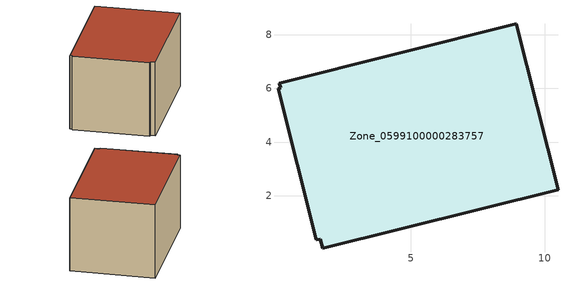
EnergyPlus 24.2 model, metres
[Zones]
Zone_0599100000283757
 floor ground (C_G): 0.1,6.2 8.93,8.41 10.48,2.23 1.71,0.04 1.62,0.38 1.47,0.35 0.05,5.99 0.14,6.02 z0
 wall outside (C_F): 8.93,8.41 0.1,6.2 0.14,6.02 0.05,5.99 1.47,0.35 1.62,0.38 1.71,0.04 10.48,2.23 8.93,8.41 z0:5.85
 roof outside (C_R): 1.62,0.38 1.71,0.04 10.48,2.23 8.93,8.41 0.1,6.2 0.14,6.02 0.05,5.99 1.47,0.35 z5.85
[BUILDING]
Pand.0599100000283757: North Axis=0; Terrain=City; Loads Convergence Tolerance Value=0.04; Temperature Convergence Tolerance Value=0.4; Solar Distribution=FullExterior; Maximum Number of Warmup Days=25; Minimum Number of Warmup Days=1
[Site:Location]
Rotterdam.The.Hague.AP_ZH_NLD Design_Conditions: Latitude=51.96; Longitude=4.45; Time Zone=1; Elevation=-4.5
[SITE:GROUNDTEMPERATURE:BUILDINGSURFACE]
18, 18, 18, 18, 18, 18, 18, 18, 18, 18, 18, 18
[MATERIAL] Thermal Absorptance=0.9; Solar Absorptance=0.7; Visible Absorptance=0.7
Name | Roughness | Thickness | Conductivity | Density | Specific Heat
G.TC.1946-1964 | MediumSmooth | 0.15 | 1 | 540 | 1210
F.TC.1946-1964 | Rough | 0.3 | 0.857143 | 1920 | 840
R.TC.1946-1964 | MediumRough | 0.2 | 0.235294 | 1500 | 1000
[CONSTRUCTION]
C_G: G.TC.1946-1964
C_F: F.TC.1946-1964
C_R: R.TC.1946-1964
[ZONE]
Zone_0599100000283757: Type=1; Multiplier=1; Ceiling Height=Autocalculate; Volume=Autocalculate; Floor Area=autocalculate; Part of Total Floor Area=Yes
[ZONEINFILTRATION:DESIGNFLOWRATE]
Infil_Zone_0599100000283757: Zone or ZoneList or Space or SpaceList=Zone_0599100000283757; Schedule=AlwaysOn; Design Flow Rate Calculation Method=Flow/Area; Flow Rate per Floor Area=0.003; Constant Term Coefficient=1; Temperature Term Coefficient=0; Velocity Term Coefficient=0; Velocity Squared Term Coefficient=0
[HVACTEMPLATE:ZONE:IDEALLOADSAIRSYSTEM]
Zone_0599100000283757: Maximum Heating Supply Air Temperature=50; Minimum Cooling Supply Air Temperature=13; Maximum Heating Supply Air Humidity Ratio=0.0156; Minimum Cooling Supply Air Humidity Ratio=0.0077; Heating Limit=NoLimit; Cooling Limit=NoLimit; Dehumidification Control Type=ConstantSensibleHeatRatio; Cooling Sensible Heat Ratio=0.7; Dehumidification Setpoint=60; Humidification Control Type=None; Humidification Setpoint=30; Outdoor Air Method=None; Outdoor Air Flow Rate per Person=0.00944; Outdoor Air Flow Rate per Zone Floor Area=0; Outdoor Air Flow Rate per Zone=0; Demand Controlled Ventilation Type=None; Outdoor Air Economizer Type=NoEconomizer; Heat Recovery Type=None; Sensible Heat Recovery Effectiveness=0.7; Latent Heat Recovery Effectiveness=0.65
[ZONECONTROL:THERMOSTAT]
ThermostatControl_Zone_0599100000283757: Zone or ZoneList=Zone_0599100000283757; Control Type Schedule=DualSetpointControlType; Control 1=Thermostat_Zone_0599100000283757; Temperature Difference Between Cutout And Setpoint=0
[THERMOSTATSETPOINT:DUALSETPOINT]
Thermostat_Zone_0599100000283757: Heating Setpoint Temperature Schedule=HeatingSetpoint_Zone_0599100000283757; Cooling Setpoint Temperature Schedule=CoolingSetpoint_Zone_0599100000283757
[SCHEDULE:COMPACT]
HeatingSetpoint_Zone_0599100000283757: Through: 12/31, For: AllDays, Until: 24:00, 21
CoolingSetpoint_Zone_0599100000283757: Through: 12/31, For: AllDays, Until: 24:00, 24
DualSetpointControlType: Through: 12/31, For: AllDays, Until: 24:00, 4
AlwaysOn: Through: 12/31, For: AllDays, Until: 24:00, 1
